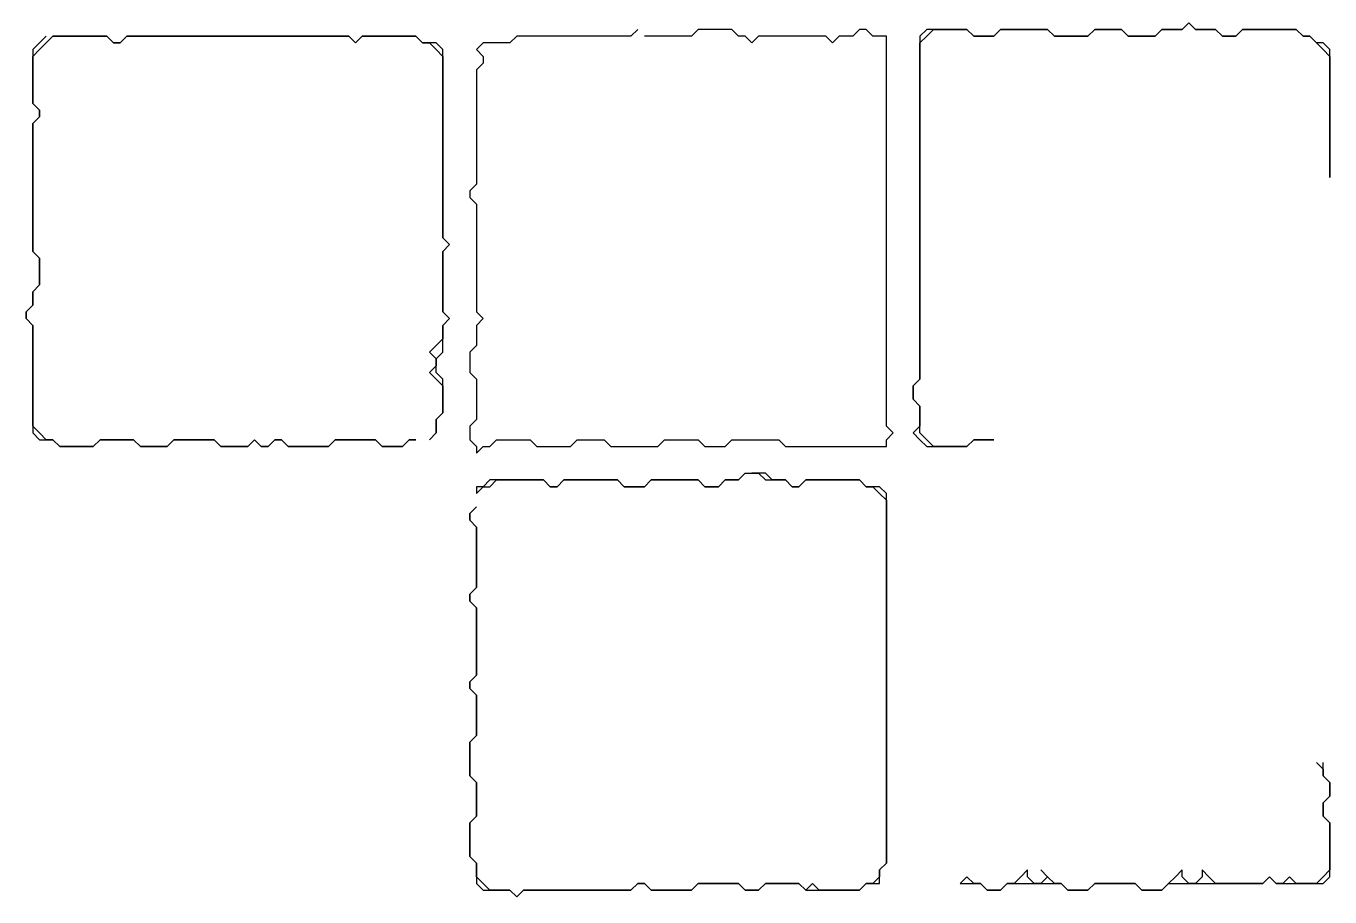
# Model space of a CAD drawing. Header units: metres. Extents: x 0 to 600, y 0 to 400.
# Drawn here: x 258.48 to 287.35, y 181.7 to 200.97 of the extents above; entities that cross this region are included whole.
import ezdxf

# ---------------------------------------------------------------- set-up
doc = ezdxf.new("R2010")
doc.units = ezdxf.units.M

msp = doc.modelspace()

# ---------------------------------------------------------------- linework, layer by layer
for points in [[(284.226, 201.042), (284.077, 200.893), (283.929, 200.893), (283.78, 200.893), (283.631, 200.893), (283.482, 200.744), (283.333, 200.744), (283.185, 200.744), (283.036, 200.744), (282.887, 200.744), (282.738, 200.893), (282.589, 200.893), (282.44, 200.893), (282.292, 200.893), (282.143, 200.893), (281.994, 200.744), (281.845, 200.744), (281.696, 200.744), (281.548, 200.744), (281.399, 200.744), (281.25, 200.744), (281.101, 200.893), (280.952, 200.893), (280.804, 200.893), (280.655, 200.893), (280.506, 200.893), (280.357, 200.893), (280.208, 200.893), (280.06, 200.893), (279.911, 200.744), (279.762, 200.744), (279.613, 200.744), (279.464, 200.744), (279.315, 200.893), (279.167, 200.893), (279.018, 200.893), (278.869, 200.893), (278.72, 200.893), (278.571, 200.893), (278.423, 200.893), (278.274, 200.744), (278.274, 200.595), (278.274, 200.446), (278.274, 200.298), (278.274, 200.149), (278.274, 200), (278.274, 199.851), (278.274, 199.702), (278.274, 199.554), (278.274, 199.405), (278.274, 199.256), (278.274, 199.107), (278.274, 198.958), (278.274, 198.81), (278.274, 198.661), (278.274, 198.512), (278.274, 198.363), (278.274, 198.214), (278.274, 198.065), (278.274, 197.917), (278.274, 197.768), (278.274, 197.619), (278.274, 197.47), (278.274, 197.321), (278.274, 197.173), (278.274, 197.024), (278.274, 196.875), (278.274, 196.726), (278.274, 196.577), (278.274, 196.429), (278.274, 196.28), (278.274, 196.131), (278.274, 195.982), (278.274, 195.833), (278.274, 195.685), (278.274, 195.536), (278.274, 195.387), (278.274, 195.238), (278.274, 195.089), (278.274, 194.94), (278.274, 194.792), (278.274, 194.643), (278.274, 194.494), (278.274, 194.345), (278.274, 194.196), (278.274, 194.048), (278.274, 193.899), (278.274, 193.75), (278.274, 193.601), (278.274, 193.452), (278.274, 193.304), (278.274, 193.155), (278.125, 193.006), (278.125, 192.857), (278.125, 192.708), (278.274, 192.56), (278.274, 192.411), (278.274, 192.262), (278.274, 192.113), (278.125, 191.964), (278.274, 191.815), (278.423, 191.667), (278.571, 191.667), (278.72, 191.667), (278.869, 191.667), (279.018, 191.667), (279.167, 191.667), (279.315, 191.667), (279.464, 191.815), (279.613, 191.815), (279.762, 191.815), (279.911, 191.815), (279.762, 191.815), (279.613, 191.815), (279.464, 191.815), (279.315, 191.667), (279.167, 191.667), (279.018, 191.667), (278.869, 191.667), (278.72, 191.667), (278.571, 191.667), (278.423, 191.815), (278.274, 191.964), (278.274, 192.113), (278.274, 192.262), (278.274, 192.411), (278.274, 192.56), (278.125, 192.708), (278.125, 192.857), (278.125, 193.006), (278.274, 193.155), (278.274, 193.304), (278.274, 193.452), (278.274, 193.601), (278.274, 193.75), (278.274, 193.899), (278.274, 194.048), (278.274, 194.196), (278.274, 194.345), (278.274, 194.494), (278.274, 194.643), (278.274, 194.792), (278.274, 194.94), (278.274, 195.089), (278.274, 195.238), (278.274, 195.387), (278.274, 195.536), (278.274, 195.685), (278.274, 195.833), (278.274, 195.982), (278.274, 196.131), (278.274, 196.28), (278.274, 196.429), (278.274, 196.577), (278.274, 196.726), (278.274, 196.875), (278.274, 197.024), (278.274, 197.173), (278.274, 197.321), (278.274, 197.47), (278.274, 197.619), (278.274, 197.768), (278.274, 197.917), (278.274, 198.065), (278.274, 198.214), (278.274, 198.363), (278.274, 198.512), (278.274, 198.661), (278.274, 198.81), (278.274, 198.958), (278.274, 199.107), (278.274, 199.256), (278.274, 199.405), (278.274, 199.554), (278.274, 199.702), (278.274, 199.851), (278.274, 200), (278.274, 200.149), (278.274, 200.298), (278.274, 200.446), (278.274, 200.595), (278.423, 200.744), (278.571, 200.893), (278.72, 200.893), (278.869, 200.893), (279.018, 200.893), (279.167, 200.893), (279.315, 200.893), (279.464, 200.744), (279.613, 200.744), (279.762, 200.744), (279.911, 200.744), (280.06, 200.893), (280.208, 200.893), (280.357, 200.893), (280.506, 200.893), (280.655, 200.893), (280.804, 200.893), (280.952, 200.893), (281.101, 200.893), (281.25, 200.744), (281.399, 200.744), (281.548, 200.744), (281.696, 200.744), (281.845, 200.744), (281.994, 200.744), (282.143, 200.893), (282.292, 200.893), (282.44, 200.893), (282.589, 200.893), (282.738, 200.893), (282.887, 200.744), (283.036, 200.744), (283.185, 200.744), (283.333, 200.744), (283.482, 200.744), (283.631, 200.893), (283.78, 200.893), (283.929, 200.893), (284.077, 200.893), (284.226, 201.042), (284.375, 200.893), (284.524, 200.893), (284.673, 200.893), (284.821, 200.893), (284.97, 200.744), (285.119, 200.744), (285.268, 200.744), (285.417, 200.893), (285.565, 200.893), (285.714, 200.893), (285.863, 200.893), (286.012, 200.893), (286.161, 200.893), (286.31, 200.893), (286.458, 200.893), (286.607, 200.893), (286.756, 200.744), (286.905, 200.744), (287.054, 200.595), (287.202, 200.446), (287.351, 200.298), (287.351, 200.149), (287.351, 200), (287.351, 199.851), (287.351, 199.702), (287.351, 199.554), (287.351, 199.405), (287.351, 199.256), (287.351, 199.107), (287.351, 198.958), (287.351, 198.81), (287.351, 198.661), (287.351, 198.512), (287.351, 198.363), (287.351, 198.214), (287.351, 198.065), (287.351, 197.917), (287.351, 197.768), (287.351, 197.619), (287.351, 197.768), (287.351, 197.917), (287.351, 198.065), (287.351, 198.214), (287.351, 198.363), (287.351, 198.512), (287.351, 198.661), (287.351, 198.81), (287.351, 198.958), (287.351, 199.107), (287.351, 199.256), (287.351, 199.405), (287.351, 199.554), (287.351, 199.702), (287.351, 199.851), (287.351, 200), (287.351, 200.149), (287.351, 200.298), (287.351, 200.446), (287.202, 200.595), (287.054, 200.595), (286.905, 200.744), (286.756, 200.744), (286.607, 200.893), (286.458, 200.893), (286.31, 200.893), (286.161, 200.893), (286.012, 200.893), (285.863, 200.893), (285.714, 200.893), (285.565, 200.893), (285.417, 200.893), (285.268, 200.744), (285.119, 200.744), (284.97, 200.744), (284.821, 200.893), (284.673, 200.893), (284.524, 200.893), (284.375, 200.893)], [(258.929, 200.744), (258.78, 200.595), (258.631, 200.446), (258.631, 200.298), (258.631, 200.149), (258.631, 200), (258.631, 199.851), (258.631, 199.702), (258.631, 199.554), (258.631, 199.405), (258.631, 199.256), (258.78, 199.107), (258.78, 198.958), (258.631, 198.81), (258.631, 198.661), (258.631, 198.512), (258.631, 198.363), (258.631, 198.214), (258.631, 198.065), (258.631, 197.917), (258.631, 197.768), (258.631, 197.619), (258.631, 197.47), (258.631, 197.321), (258.631, 197.173), (258.631, 197.024), (258.631, 196.875), (258.631, 196.726), (258.631, 196.577), (258.631, 196.429), (258.631, 196.28), (258.631, 196.131), (258.631, 195.982), (258.78, 195.833), (258.78, 195.685), (258.78, 195.536), (258.78, 195.387), (258.78, 195.238), (258.631, 195.089), (258.631, 194.94), (258.631, 194.792), (258.482, 194.643), (258.482, 194.494), (258.631, 194.345), (258.631, 194.196), (258.631, 194.048), (258.631, 193.899), (258.631, 193.75), (258.631, 193.601), (258.631, 193.452), (258.631, 193.304), (258.631, 193.155), (258.631, 193.006), (258.631, 192.857), (258.631, 192.708), (258.631, 192.56), (258.631, 192.411), (258.631, 192.262), (258.631, 192.113), (258.631, 191.964), (258.78, 191.815), (258.929, 191.815), (259.077, 191.815), (259.226, 191.667), (259.375, 191.667), (259.524, 191.667), (259.673, 191.667), (259.821, 191.667), (259.97, 191.667), (260.119, 191.815), (260.268, 191.815), (260.417, 191.815), (260.565, 191.815), (260.714, 191.815), (260.863, 191.815), (261.012, 191.667), (261.161, 191.667), (261.31, 191.667), (261.458, 191.667), (261.607, 191.667), (261.756, 191.815), (261.905, 191.815), (262.054, 191.815), (262.202, 191.815), (262.351, 191.815), (262.5, 191.815), (262.649, 191.815), (262.798, 191.667), (262.946, 191.667), (263.095, 191.667), (263.244, 191.667), (263.393, 191.667), (263.542, 191.815), (263.69, 191.667), (263.839, 191.667), (263.988, 191.815), (264.137, 191.815), (264.286, 191.667), (264.435, 191.667), (264.583, 191.667), (264.732, 191.667), (264.881, 191.667), (265.03, 191.667), (265.179, 191.667), (265.327, 191.815), (265.476, 191.815), (265.625, 191.815), (265.774, 191.815), (265.923, 191.815), (266.071, 191.815), (266.22, 191.815), (266.369, 191.667), (266.518, 191.667), (266.667, 191.667), (266.815, 191.667), (266.964, 191.815), (267.113, 191.815), (266.964, 191.815), (266.815, 191.667), (266.667, 191.667), (266.518, 191.667), (266.369, 191.667), (266.22, 191.815), (266.071, 191.815), (265.923, 191.815), (265.774, 191.815), (265.625, 191.815), (265.476, 191.815), (265.327, 191.815), (265.179, 191.667), (265.03, 191.667), (264.881, 191.667), (264.732, 191.667), (264.583, 191.667), (264.435, 191.667), (264.286, 191.667), (264.137, 191.815), (263.988, 191.815), (263.839, 191.667), (263.69, 191.667), (263.542, 191.815), (263.393, 191.667), (263.244, 191.667), (263.095, 191.667), (262.946, 191.667), (262.798, 191.667), (262.649, 191.815), (262.5, 191.815), (262.351, 191.815), (262.202, 191.815), (262.054, 191.815), (261.905, 191.815), (261.756, 191.815), (261.607, 191.667), (261.458, 191.667), (261.31, 191.667), (261.161, 191.667), (261.012, 191.667), (260.863, 191.815), (260.714, 191.815), (260.565, 191.815), (260.417, 191.815), (260.268, 191.815), (260.119, 191.815), (259.97, 191.667), (259.821, 191.667), (259.673, 191.667), (259.524, 191.667), (259.375, 191.667), (259.226, 191.667), (259.077, 191.815), (258.929, 191.815), (258.78, 191.964), (258.631, 192.113), (258.631, 192.262), (258.631, 192.411), (258.631, 192.56), (258.631, 192.708), (258.631, 192.857), (258.631, 193.006), (258.631, 193.155), (258.631, 193.304), (258.631, 193.452), (258.631, 193.601), (258.631, 193.75), (258.631, 193.899), (258.631, 194.048), (258.631, 194.196), (258.631, 194.345), (258.482, 194.494), (258.482, 194.643), (258.631, 194.792), (258.631, 194.94), (258.631, 195.089), (258.78, 195.238), (258.78, 195.387), (258.78, 195.536), (258.78, 195.685), (258.78, 195.833), (258.631, 195.982), (258.631, 196.131), (258.631, 196.28), (258.631, 196.429), (258.631, 196.577), (258.631, 196.726), (258.631, 196.875), (258.631, 197.024), (258.631, 197.173), (258.631, 197.321), (258.631, 197.47), (258.631, 197.619), (258.631, 197.768), (258.631, 197.917), (258.631, 198.065), (258.631, 198.214), (258.631, 198.363), (258.631, 198.512), (258.631, 198.661), (258.631, 198.81), (258.78, 198.958), (258.78, 199.107), (258.631, 199.256), (258.631, 199.405), (258.631, 199.554), (258.631, 199.702), (258.631, 199.851), (258.631, 200), (258.631, 200.149), (258.631, 200.298), (258.78, 200.446), (258.929, 200.595), (259.077, 200.744), (259.226, 200.744), (259.375, 200.744), (259.524, 200.744), (259.673, 200.744), (259.821, 200.744), (259.97, 200.744), (260.119, 200.744), (260.268, 200.744), (260.417, 200.595), (260.565, 200.595), (260.714, 200.744), (260.863, 200.744), (261.012, 200.744), (261.161, 200.744), (261.31, 200.744), (261.458, 200.744), (261.607, 200.744), (261.756, 200.744), (261.905, 200.744), (262.054, 200.744), (262.202, 200.744), (262.351, 200.744), (262.5, 200.744), (262.649, 200.744), (262.798, 200.744), (262.946, 200.744), (263.095, 200.744), (263.244, 200.744), (263.393, 200.744), (263.542, 200.744), (263.69, 200.744), (263.839, 200.744), (263.988, 200.744), (264.137, 200.744), (264.286, 200.744), (264.435, 200.744), (264.583, 200.744), (264.732, 200.744), (264.881, 200.744), (265.03, 200.744), (265.179, 200.744), (265.327, 200.744), (265.476, 200.744), (265.625, 200.744), (265.774, 200.595), (265.923, 200.744), (266.071, 200.744), (266.22, 200.744), (266.369, 200.744), (266.518, 200.744), (266.667, 200.744), (266.815, 200.744), (266.964, 200.744), (267.113, 200.744), (267.262, 200.595), (267.411, 200.595), (267.56, 200.446), (267.708, 200.298), (267.708, 200.149), (267.708, 200), (267.708, 199.851), (267.708, 199.702), (267.708, 199.554), (267.708, 199.405), (267.708, 199.256), (267.708, 199.107), (267.708, 198.958), (267.708, 198.81), (267.708, 198.661), (267.708, 198.512), (267.708, 198.363), (267.708, 198.214), (267.708, 198.065), (267.708, 197.917), (267.708, 197.768), (267.708, 197.619), (267.708, 197.47), (267.708, 197.321), (267.708, 197.173), (267.708, 197.024), (267.708, 196.875), (267.708, 196.726), (267.708, 196.577), (267.708, 196.429), (267.708, 196.28), (267.857, 196.131), (267.708, 195.982), (267.708, 195.833), (267.708, 195.685), (267.708, 195.536), (267.708, 195.387), (267.708, 195.238), (267.708, 195.089), (267.708, 194.94), (267.708, 194.792), (267.708, 194.643), (267.857, 194.494), (267.708, 194.345), (267.708, 194.196), (267.708, 194.048), (267.56, 193.899), (267.411, 193.75), (267.56, 193.601), (267.56, 193.452), (267.411, 193.304), (267.56, 193.155), (267.708, 193.006), (267.708, 192.857), (267.708, 192.708), (267.708, 192.56), (267.708, 192.411), (267.56, 192.262), (267.56, 192.113), (267.56, 191.964), (267.411, 191.815), (267.56, 191.964), (267.56, 192.113), (267.56, 192.262), (267.708, 192.411), (267.708, 192.56), (267.708, 192.708), (267.708, 192.857), (267.708, 193.006), (267.708, 193.155), (267.56, 193.304), (267.56, 193.452), (267.56, 193.601), (267.708, 193.75), (267.708, 193.899), (267.708, 194.048), (267.708, 194.196), (267.708, 194.345), (267.857, 194.494), (267.708, 194.643), (267.708, 194.792), (267.708, 194.94), (267.708, 195.089), (267.708, 195.238), (267.708, 195.387), (267.708, 195.536), (267.708, 195.685), (267.708, 195.833), (267.708, 195.982), (267.857, 196.131), (267.708, 196.28), (267.708, 196.429), (267.708, 196.577), (267.708, 196.726), (267.708, 196.875), (267.708, 197.024), (267.708, 197.173), (267.708, 197.321), (267.708, 197.47), (267.708, 197.619), (267.708, 197.768), (267.708, 197.917), (267.708, 198.065), (267.708, 198.214), (267.708, 198.363), (267.708, 198.512), (267.708, 198.661), (267.708, 198.81), (267.708, 198.958), (267.708, 199.107), (267.708, 199.256), (267.708, 199.405), (267.708, 199.554), (267.708, 199.702), (267.708, 199.851), (267.708, 200), (267.708, 200.149), (267.708, 200.298), (267.708, 200.446), (267.56, 200.595), (267.411, 200.595), (267.262, 200.595), (267.113, 200.744), (266.964, 200.744), (266.815, 200.744), (266.667, 200.744), (266.518, 200.744), (266.369, 200.744), (266.22, 200.744), (266.071, 200.744), (265.923, 200.744), (265.774, 200.595), (265.625, 200.744), (265.476, 200.744), (265.327, 200.744), (265.179, 200.744), (265.03, 200.744), (264.881, 200.744), (264.732, 200.744), (264.583, 200.744), (264.435, 200.744), (264.286, 200.744), (264.137, 200.744), (263.988, 200.744), (263.839, 200.744), (263.69, 200.744), (263.542, 200.744), (263.393, 200.744), (263.244, 200.744), (263.095, 200.744), (262.946, 200.744), (262.798, 200.744), (262.649, 200.744), (262.5, 200.744), (262.351, 200.744), (262.202, 200.744), (262.054, 200.744), (261.905, 200.744), (261.756, 200.744), (261.607, 200.744), (261.458, 200.744), (261.31, 200.744), (261.161, 200.744), (261.012, 200.744), (260.863, 200.744), (260.714, 200.744), (260.565, 200.595), (260.417, 200.595), (260.268, 200.744), (260.119, 200.744), (259.97, 200.744), (259.821, 200.744), (259.673, 200.744), (259.524, 200.744), (259.375, 200.744), (259.226, 200.744), (259.077, 200.744)], [(272.024, 200.893), (271.875, 200.744), (271.726, 200.744), (271.577, 200.744), (271.429, 200.744), (271.28, 200.744), (271.131, 200.744), (270.982, 200.744), (270.833, 200.744), (270.685, 200.744), (270.536, 200.744), (270.387, 200.744), (270.238, 200.744), (270.089, 200.744), (269.94, 200.744), (269.792, 200.744), (269.643, 200.744), (269.494, 200.744), (269.345, 200.744), (269.196, 200.595), (269.048, 200.595), (268.899, 200.595), (268.75, 200.595), (268.601, 200.595), (268.452, 200.446), (268.601, 200.298), (268.601, 200.149), (268.452, 200), (268.452, 199.851), (268.452, 199.702), (268.452, 199.554), (268.452, 199.405), (268.452, 199.256), (268.452, 199.107), (268.452, 198.958), (268.452, 198.81), (268.452, 198.661), (268.452, 198.512), (268.452, 198.363), (268.452, 198.214), (268.452, 198.065), (268.452, 197.917), (268.452, 197.768), (268.452, 197.619), (268.452, 197.47), (268.304, 197.321), (268.304, 197.173), (268.452, 197.024), (268.452, 196.875), (268.452, 196.726), (268.452, 196.577), (268.452, 196.429), (268.452, 196.28), (268.452, 196.131), (268.452, 195.982), (268.452, 195.833), (268.452, 195.685), (268.452, 195.536), (268.452, 195.387), (268.452, 195.238), (268.452, 195.089), (268.452, 194.94), (268.452, 194.792), (268.452, 194.643), (268.601, 194.494), (268.452, 194.345), (268.452, 194.196), (268.452, 194.048), (268.452, 193.899), (268.304, 193.75), (268.304, 193.601), (268.304, 193.452), (268.304, 193.304), (268.452, 193.155), (268.452, 193.006), (268.452, 192.857), (268.452, 192.708), (268.452, 192.56), (268.452, 192.411), (268.452, 192.262), (268.304, 192.113), (268.304, 191.964), (268.304, 191.815), (268.452, 191.667), (268.452, 191.518), (268.601, 191.667), (268.75, 191.667), (268.899, 191.815), (269.048, 191.815), (269.196, 191.815), (269.345, 191.815), (269.494, 191.815), (269.643, 191.815), (269.792, 191.667), (269.94, 191.667), (270.089, 191.667), (270.238, 191.667), (270.387, 191.667), (270.536, 191.667), (270.685, 191.815), (270.833, 191.815), (270.982, 191.815), (271.131, 191.815), (271.28, 191.815), (271.429, 191.667), (271.577, 191.667), (271.726, 191.667), (271.875, 191.667), (272.024, 191.667), (272.173, 191.667), (272.321, 191.667), (272.47, 191.667), (272.619, 191.815), (272.768, 191.815), (272.917, 191.815), (273.065, 191.815), (273.214, 191.815), (273.363, 191.815), (273.512, 191.667), (273.661, 191.667), (273.81, 191.667), (273.958, 191.667), (274.107, 191.815), (274.256, 191.815), (274.405, 191.815), (274.554, 191.815), (274.702, 191.815), (274.851, 191.815), (275, 191.815), (275.149, 191.815), (275.298, 191.667), (275.446, 191.667), (275.595, 191.667), (275.744, 191.667), (275.893, 191.667), (276.042, 191.667), (276.19, 191.667), (276.339, 191.667), (276.488, 191.667), (276.637, 191.667), (276.786, 191.667), (276.935, 191.667), (277.083, 191.667), (277.232, 191.667), (277.381, 191.667), (277.53, 191.667), (277.53, 191.815), (277.679, 191.964), (277.53, 192.113), (277.53, 192.262), (277.53, 192.411), (277.53, 192.56), (277.53, 192.708), (277.53, 192.857), (277.53, 193.006), (277.53, 193.155), (277.53, 193.304), (277.53, 193.452), (277.53, 193.601), (277.53, 193.75), (277.53, 193.899), (277.53, 194.048), (277.53, 194.196), (277.53, 194.345), (277.53, 194.494), (277.53, 194.643), (277.53, 194.792), (277.53, 194.94), (277.53, 195.089), (277.53, 195.238), (277.53, 195.387), (277.53, 195.536), (277.53, 195.685), (277.53, 195.833), (277.53, 195.982), (277.53, 196.131), (277.53, 196.28), (277.53, 196.429), (277.53, 196.577), (277.53, 196.726), (277.53, 196.875), (277.53, 197.024), (277.53, 197.173), (277.53, 197.321), (277.53, 197.47), (277.53, 197.619), (277.53, 197.768), (277.53, 197.917), (277.53, 198.065), (277.53, 198.214), (277.53, 198.363), (277.53, 198.512), (277.53, 198.661), (277.53, 198.81), (277.53, 198.958), (277.53, 199.107), (277.53, 199.256), (277.53, 199.405), (277.53, 199.554), (277.53, 199.702), (277.53, 199.851), (277.53, 200), (277.53, 200.149), (277.53, 200.298), (277.53, 200.446), (277.53, 200.595), (277.53, 200.744), (277.381, 200.744), (277.232, 200.744), (277.083, 200.893), (276.935, 200.893), (276.786, 200.744), (276.637, 200.744), (276.488, 200.744), (276.339, 200.595), (276.19, 200.744), (276.042, 200.744), (275.893, 200.744), (275.744, 200.744), (275.595, 200.744), (275.446, 200.744), (275.298, 200.744), (275.149, 200.744), (275, 200.744), (274.851, 200.744), (274.702, 200.744), (274.554, 200.595), (274.405, 200.744), (274.256, 200.744), (274.107, 200.893), (273.958, 200.893), (273.81, 200.893), (273.661, 200.893), (273.512, 200.893), (273.363, 200.893), (273.214, 200.744), (273.065, 200.744), (272.917, 200.744), (272.768, 200.744), (272.619, 200.744), (272.47, 200.744), (272.321, 200.744), (272.173, 200.744)], [(274.405, 191.071), (274.256, 190.923), (274.107, 190.923), (273.958, 190.923), (273.81, 190.774), (273.661, 190.774), (273.512, 190.774), (273.363, 190.923), (273.214, 190.923), (273.065, 190.923), (272.917, 190.923), (272.768, 190.923), (272.619, 190.923), (272.47, 190.923), (272.321, 190.923), (272.173, 190.774), (272.024, 190.774), (271.875, 190.774), (271.726, 190.774), (271.577, 190.923), (271.429, 190.923), (271.28, 190.923), (271.131, 190.923), (270.982, 190.923), (270.833, 190.923), (270.685, 190.923), (270.536, 190.923), (270.387, 190.923), (270.238, 190.774), (270.089, 190.774), (269.94, 190.923), (269.792, 190.923), (269.643, 190.923), (269.494, 190.923), (269.345, 190.923), (269.196, 190.923), (269.048, 190.923), (268.899, 190.923), (268.75, 190.923), (268.601, 190.774), (268.452, 190.774), (268.452, 190.625), (268.601, 190.774), (268.75, 190.774), (268.899, 190.923), (269.048, 190.923), (269.196, 190.923), (269.345, 190.923), (269.494, 190.923), (269.643, 190.923), (269.792, 190.923), (269.94, 190.923), (270.089, 190.774), (270.238, 190.774), (270.387, 190.923), (270.536, 190.923), (270.685, 190.923), (270.833, 190.923), (270.982, 190.923), (271.131, 190.923), (271.28, 190.923), (271.429, 190.923), (271.577, 190.923), (271.726, 190.774), (271.875, 190.774), (272.024, 190.774), (272.173, 190.774), (272.321, 190.923), (272.47, 190.923), (272.619, 190.923), (272.768, 190.923), (272.917, 190.923), (273.065, 190.923), (273.214, 190.923), (273.363, 190.923), (273.512, 190.774), (273.661, 190.774), (273.81, 190.774), (273.958, 190.923), (274.107, 190.923), (274.256, 190.923), (274.405, 191.071), (274.554, 191.071), (274.702, 191.071), (274.851, 190.923), (275, 190.923), (275.149, 190.923), (275.298, 190.923), (275.446, 190.774), (275.595, 190.774), (275.744, 190.923), (275.893, 190.923), (276.042, 190.923), (276.19, 190.923), (276.339, 190.923), (276.488, 190.923), (276.637, 190.923), (276.786, 190.923), (276.935, 190.923), (277.083, 190.774), (277.232, 190.774), (277.381, 190.625), (277.53, 190.476), (277.53, 190.327), (277.53, 190.179), (277.53, 190.03), (277.53, 189.881), (277.53, 189.732), (277.53, 189.583), (277.53, 189.435), (277.53, 189.286), (277.53, 189.137), (277.53, 188.988), (277.53, 188.839), (277.53, 188.69), (277.53, 188.542), (277.53, 188.393), (277.53, 188.244), (277.53, 188.095), (277.53, 187.946), (277.53, 187.798), (277.53, 187.649), (277.53, 187.5), (277.53, 187.351), (277.53, 187.202), (277.53, 187.054), (277.53, 186.905), (277.53, 186.756), (277.53, 186.607), (277.53, 186.458), (277.53, 186.31), (277.53, 186.161), (277.53, 186.012), (277.53, 185.863), (277.53, 185.714), (277.53, 185.565), (277.53, 185.417), (277.53, 185.268), (277.53, 185.119), (277.53, 184.97), (277.53, 184.821), (277.53, 184.673), (277.53, 184.524), (277.53, 184.375), (277.53, 184.226), (277.53, 184.077), (277.53, 183.929), (277.53, 183.78), (277.53, 183.631), (277.53, 183.482), (277.53, 183.333), (277.53, 183.185), (277.53, 183.036), (277.53, 182.887), (277.53, 182.738), (277.53, 182.589), (277.53, 182.44), (277.381, 182.292), (277.381, 182.143), (277.232, 181.994), (277.083, 181.994), (276.935, 181.845), (276.786, 181.845), (276.637, 181.845), (276.488, 181.845), (276.339, 181.845), (276.19, 181.845), (276.042, 181.845), (275.893, 181.994), (275.744, 181.845), (275.595, 181.994), (275.446, 181.994), (275.298, 181.994), (275.149, 181.994), (275, 181.994), (274.851, 181.994), (274.702, 181.845), (274.554, 181.845), (274.405, 181.845), (274.256, 181.994), (274.107, 181.994), (273.958, 181.994), (273.81, 181.994), (273.661, 181.994), (273.512, 181.994), (273.363, 181.994), (273.214, 181.845), (273.065, 181.845), (272.917, 181.845), (272.768, 181.845), (272.619, 181.845), (272.47, 181.845), (272.321, 181.845), (272.173, 181.994), (272.024, 181.994), (271.875, 181.845), (271.726, 181.845), (271.577, 181.845), (271.429, 181.845), (271.28, 181.845), (271.131, 181.845), (270.982, 181.845), (270.833, 181.845), (270.685, 181.845), (270.536, 181.845), (270.387, 181.845), (270.238, 181.845), (270.089, 181.845), (269.94, 181.845), (269.792, 181.845), (269.643, 181.845), (269.494, 181.845), (269.345, 181.696), (269.196, 181.845), (269.048, 181.845), (268.899, 181.845), (268.75, 181.845), (268.601, 181.994), (268.452, 182.143), (268.452, 182.292), (268.452, 182.44), (268.304, 182.589), (268.304, 182.738), (268.304, 182.887), (268.304, 183.036), (268.304, 183.185), (268.304, 183.333), (268.452, 183.482), (268.452, 183.631), (268.452, 183.78), (268.452, 183.929), (268.452, 184.077), (268.452, 184.226), (268.304, 184.375), (268.304, 184.524), (268.304, 184.673), (268.304, 184.821), (268.304, 184.97), (268.304, 185.119), (268.452, 185.268), (268.452, 185.417), (268.452, 185.565), (268.452, 185.714), (268.452, 185.863), (268.452, 186.012), (268.452, 186.161), (268.304, 186.31), (268.304, 186.458), (268.452, 186.607), (268.452, 186.756), (268.452, 186.905), (268.452, 187.054), (268.452, 187.202), (268.452, 187.351), (268.452, 187.5), (268.452, 187.649), (268.452, 187.798), (268.452, 187.946), (268.452, 188.095), (268.304, 188.244), (268.304, 188.393), (268.452, 188.542), (268.452, 188.69), (268.452, 188.839), (268.452, 188.988), (268.452, 189.137), (268.452, 189.286), (268.452, 189.435), (268.452, 189.583), (268.452, 189.732), (268.452, 189.881), (268.304, 190.03), (268.304, 190.179), (268.452, 190.327), (268.304, 190.179), (268.304, 190.03), (268.452, 189.881), (268.452, 189.732), (268.452, 189.583), (268.452, 189.435), (268.452, 189.286), (268.452, 189.137), (268.452, 188.988), (268.452, 188.839), (268.452, 188.69), (268.452, 188.542), (268.304, 188.393), (268.304, 188.244), (268.452, 188.095), (268.452, 187.946), (268.452, 187.798), (268.452, 187.649), (268.452, 187.5), (268.452, 187.351), (268.452, 187.202), (268.452, 187.054), (268.452, 186.905), (268.452, 186.756), (268.452, 186.607), (268.304, 186.458), (268.304, 186.31), (268.452, 186.161), (268.452, 186.012), (268.452, 185.863), (268.452, 185.714), (268.452, 185.565), (268.452, 185.417), (268.452, 185.268), (268.304, 185.119), (268.304, 184.97), (268.304, 184.821), (268.304, 184.673), (268.304, 184.524), (268.304, 184.375), (268.452, 184.226), (268.452, 184.077), (268.452, 183.929), (268.452, 183.78), (268.452, 183.631), (268.452, 183.482), (268.304, 183.333), (268.304, 183.185), (268.304, 183.036), (268.304, 182.887), (268.304, 182.738), (268.304, 182.589), (268.452, 182.44), (268.452, 182.292), (268.452, 182.143), (268.452, 181.994), (268.601, 181.845), (268.75, 181.845), (268.899, 181.845), (269.048, 181.845), (269.196, 181.845), (269.345, 181.696), (269.494, 181.845), (269.643, 181.845), (269.792, 181.845), (269.94, 181.845), (270.089, 181.845), (270.238, 181.845), (270.387, 181.845), (270.536, 181.845), (270.685, 181.845), (270.833, 181.845), (270.982, 181.845), (271.131, 181.845), (271.28, 181.845), (271.429, 181.845), (271.577, 181.845), (271.726, 181.845), (271.875, 181.845), (272.024, 181.994), (272.173, 181.994), (272.321, 181.845), (272.47, 181.845), (272.619, 181.845), (272.768, 181.845), (272.917, 181.845), (273.065, 181.845), (273.214, 181.845), (273.363, 181.994), (273.512, 181.994), (273.661, 181.994), (273.81, 181.994), (273.958, 181.994), (274.107, 181.994), (274.256, 181.994), (274.405, 181.845), (274.554, 181.845), (274.702, 181.845), (274.851, 181.994), (275, 181.994), (275.149, 181.994), (275.298, 181.994), (275.446, 181.994), (275.595, 181.994), (275.744, 181.845), (275.893, 181.845), (276.042, 181.845), (276.19, 181.845), (276.339, 181.845), (276.488, 181.845), (276.637, 181.845), (276.786, 181.845), (276.935, 181.845), (277.083, 181.994), (277.232, 181.994), (277.381, 181.994), (277.381, 182.143), (277.381, 182.292), (277.53, 182.44), (277.53, 182.589), (277.53, 182.738), (277.53, 182.887), (277.53, 183.036), (277.53, 183.185), (277.53, 183.333), (277.53, 183.482), (277.53, 183.631), (277.53, 183.78), (277.53, 183.929), (277.53, 184.077), (277.53, 184.226), (277.53, 184.375), (277.53, 184.524), (277.53, 184.673), (277.53, 184.821), (277.53, 184.97), (277.53, 185.119), (277.53, 185.268), (277.53, 185.417), (277.53, 185.565), (277.53, 185.714), (277.53, 185.863), (277.53, 186.012), (277.53, 186.161), (277.53, 186.31), (277.53, 186.458), (277.53, 186.607), (277.53, 186.756), (277.53, 186.905), (277.53, 187.054), (277.53, 187.202), (277.53, 187.351), (277.53, 187.5), (277.53, 187.649), (277.53, 187.798), (277.53, 187.946), (277.53, 188.095), (277.53, 188.244), (277.53, 188.393), (277.53, 188.542), (277.53, 188.69), (277.53, 188.839), (277.53, 188.988), (277.53, 189.137), (277.53, 189.286), (277.53, 189.435), (277.53, 189.583), (277.53, 189.732), (277.53, 189.881), (277.53, 190.03), (277.53, 190.179), (277.53, 190.327), (277.53, 190.476), (277.53, 190.625), (277.381, 190.774), (277.232, 190.774), (277.083, 190.774), (276.935, 190.923), (276.786, 190.923), (276.637, 190.923), (276.488, 190.923), (276.339, 190.923), (276.19, 190.923), (276.042, 190.923), (275.893, 190.923), (275.744, 190.923), (275.595, 190.774), (275.446, 190.774), (275.298, 190.923), (275.149, 190.923), (275, 190.923), (274.851, 191.071), (274.702, 191.071), (274.554, 191.071)], [(287.054, 184.673), (287.202, 184.524), (287.202, 184.375), (287.351, 184.226), (287.351, 184.077), (287.351, 183.929), (287.202, 183.78), (287.202, 183.631), (287.202, 183.482), (287.351, 183.333), (287.351, 183.185), (287.351, 183.036), (287.351, 182.887), (287.351, 182.738), (287.351, 182.589), (287.351, 182.44), (287.351, 182.292), (287.202, 182.143), (287.054, 181.994), (286.905, 181.994), (286.756, 181.994), (286.607, 181.994), (286.458, 182.143), (286.31, 181.994), (286.161, 181.994), (286.012, 182.143), (285.863, 181.994), (285.714, 181.994), (285.565, 181.994), (285.417, 181.994), (285.268, 181.994), (285.119, 181.994), (284.97, 181.994), (284.821, 181.994), (284.673, 182.143), (284.524, 182.292), (284.524, 182.143), (284.375, 181.994), (284.226, 181.994), (284.077, 182.143), (284.077, 182.292), (283.929, 182.143), (283.78, 181.994), (283.631, 181.845), (283.482, 181.845), (283.333, 181.845), (283.185, 181.845), (283.036, 181.994), (282.887, 181.994), (282.738, 181.994), (282.589, 181.994), (282.44, 181.994), (282.292, 181.994), (282.143, 181.994), (281.994, 181.845), (281.845, 181.845), (281.696, 181.845), (281.548, 181.845), (281.399, 181.994), (281.25, 181.994), (281.101, 182.143), (280.952, 182.292), (281.101, 182.143), (280.952, 181.994), (280.804, 181.994), (280.655, 182.143), (280.655, 182.292), (280.506, 182.143), (280.357, 181.994), (280.208, 181.994), (280.06, 181.845), (279.911, 181.845), (279.762, 181.845), (279.613, 181.994), (279.464, 181.994), (279.315, 182.143), (279.167, 181.994), (279.315, 181.994), (279.464, 181.994), (279.613, 181.994), (279.762, 181.845), (279.911, 181.845), (280.06, 181.845), (280.208, 181.994), (280.357, 181.994), (280.506, 181.994), (280.655, 181.994), (280.804, 181.994), (280.952, 181.994), (281.101, 181.994), (281.25, 181.994), (281.399, 181.994), (281.548, 181.845), (281.696, 181.845), (281.845, 181.845), (281.994, 181.845), (282.143, 181.994), (282.292, 181.994), (282.44, 181.994), (282.589, 181.994), (282.738, 181.994), (282.887, 181.994), (283.036, 181.994), (283.185, 181.845), (283.333, 181.845), (283.482, 181.845), (283.631, 181.845), (283.78, 181.994), (283.929, 181.994), (284.077, 181.994), (284.226, 181.994), (284.375, 181.994), (284.524, 181.994), (284.673, 181.994), (284.821, 181.994), (284.97, 181.994), (285.119, 181.994), (285.268, 181.994), (285.417, 181.994), (285.565, 181.994), (285.714, 181.994), (285.863, 181.994), (286.012, 182.143), (286.161, 181.994), (286.31, 181.994), (286.458, 181.994), (286.607, 181.994), (286.756, 181.994), (286.905, 181.994), (287.054, 181.994), (287.202, 181.994), (287.351, 182.143), (287.351, 182.292), (287.351, 182.44), (287.351, 182.589), (287.351, 182.738), (287.351, 182.887), (287.351, 183.036), (287.351, 183.185), (287.351, 183.333), (287.202, 183.482), (287.202, 183.631), (287.202, 183.78), (287.351, 183.929), (287.351, 184.077), (287.351, 184.226), (287.202, 184.375), (287.202, 184.524), (287.202, 184.673)]]:
    msp.add_lwpolyline(points)

doc.saveas('drawing.dxf')
